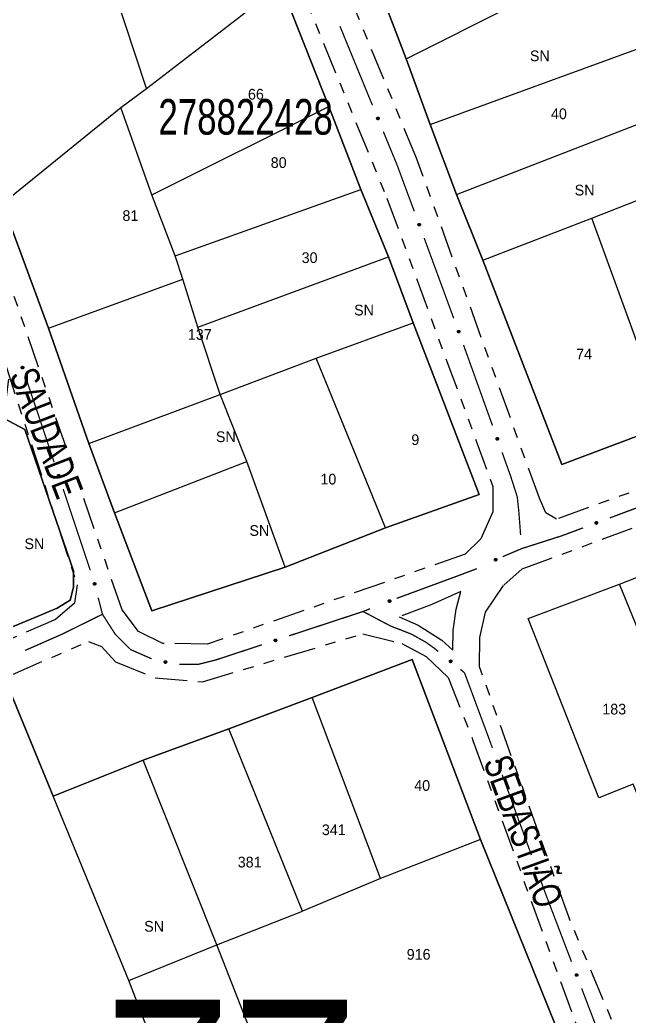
# Model space of a CAD drawing. Extents: x 204373 to 205952, y 4873300 to 4875179.
# Drawn here: x 205346 to 205431.5, y 4874793.6 to 4874933.5 of the extents above; entities that cross this region are included whole.
import ezdxf
from ezdxf.enums import TextEntityAlignment as Align

# ---------------------------------------------------------------- set-up
doc = ezdxf.new("R2010")
doc.units = 0
doc.header["$LTSCALE"] = 1.5
doc.header["$MEASUREMENT"] = 0
doc.linetypes.add('TRACO_25', pattern=[8, 3, -1, 1, -1, 1, -1])
for name, color, linetype in [('CD_MALHA_LOTES', 7, 'CONTINUOUS'), ('CD_TXT_QUADRA', 255, 'CONTINUOUS'), ('LM-TXT-LSB', 7, 'CONTINUOUS'), ('RU-QUADRA', 220, 'CONTINUOUS'), ('SV-EIXO-RUA-N-PAV', 6, 'CONTINUOUS'), ('SV-RUA-NAO-PAV', 7, 'CONTINUOUS'), ('SV-TXT-RUA-N-PAV', 7, 'CONTINUOUS'), ('SV-TXT-RUA-PAV', 7, 'CONTINUOUS'), ('Th_NmrPort', 1, 'CONTINUOUS')]:
    doc.layers.add(name, color=color, linetype=linetype)
doc.styles.add('ARIAL', font='ARIAL.SHX')
doc.styles.add('SWIS', font='swissko.ttf')

msp = doc.modelspace()

# ---------------------------------------------------------------- linework, layer by layer
at = {"layer": 'CD_MALHA_LOTES', "linetype": 'Continuous', "flags": 128}
for points in [[(205363.726635, 4874923.861658), (205354.595583, 4874951.554193)], [(205400.194413, 4874928.004472), (205392.987279, 4874946.8539)], [(205400.194413, 4874928.004472), (205430.316538, 4874943.157934)], [(205363.726635, 4874923.861658), (205382.587496, 4874938.381528)], [(205382.587496, 4874938.381528), (205389.323518, 4874921.316939)], [(205403.520783, 4874918.764557), (205433.458109, 4874929.667657)], [(205403.520783, 4874918.764557), (205400.194413, 4874928.004472)], [(205360.13409, 4874921.16725), (205363.726635, 4874923.861658)], [(205343.518569, 4874907.695206), (205360.13409, 4874921.16725)], [(205364.475082, 4874908.892721), (205360.13409, 4874921.16725)], [(205364.475082, 4874908.892721), (205389.323518, 4874921.316939)], [(205389.323518, 4874921.316939), (205393.814199, 4874909.641168)], [(205407.216749, 4874908.970246), (205436.784479, 4874920.427742)], [(205407.216749, 4874908.970246), (205403.520783, 4874918.764557)], [(205426.250975, 4874905.643877), (205439.92605, 4874911.003028)], [(205367.768248, 4874900.360426), (205393.814199, 4874909.641168)], [(205393.814199, 4874909.641168), (205397.706123, 4874900.210737)], [(205367.768248, 4874900.360426), (205364.475082, 4874908.892721)], [(205410.912715, 4874899.730331), (205407.216749, 4874908.970246)], [(205349.955212, 4874890.181549), (205343.518569, 4874907.695206)], [(205410.912715, 4874899.730331), (205426.250975, 4874905.643877)], [(205436.784479, 4874876.630542), (205426.250975, 4874905.643877)], [(205368.816074, 4874897.06726), (205367.768248, 4874900.360426)], [(205370.911725, 4874890.331238), (205397.706123, 4874900.210737)], [(205397.706123, 4874900.210737), (205401.148979, 4874890.929996)], [(205422.000614, 4874871.086593), (205410.912715, 4874899.730331)], [(205349.955212, 4874890.181549), (205368.816074, 4874897.06726)], [(205370.911725, 4874890.331238), (205368.816074, 4874897.06726)], [(205355.643409, 4874874.015096), (205349.955212, 4874890.181549)], [(205374.055202, 4874880.900808), (205370.911725, 4874890.331238)], [(205387.527245, 4874885.990246), (205401.148979, 4874890.929996)], [(205401.148979, 4874890.929996), (205410.42972, 4874866.830006)], [(205374.055202, 4874880.900808), (205387.527245, 4874885.990246)], [(205397.257055, 4874862.189636), (205387.527245, 4874885.990246)], [(205344.356511, 4874883.033403), (205343.672399, 4874877.560505), (205346.636885, 4874875.964243), (205353.478008, 4874856.124987), (205353.478008, 4874853.844612), (205353.021934, 4874852.020313), (205351.197634, 4874850.880126), (205335.235014, 4874844.26704)], [(205355.643409, 4874874.015096), (205374.055202, 4874880.900808)], [(205377.797436, 4874871.470377), (205374.055202, 4874880.900808)], [(205436.784479, 4874876.630542), (205422.000614, 4874871.086593)], [(205359.235954, 4874864.285287), (205355.643409, 4874874.015096)], [(205359.235954, 4874864.285287), (205377.797436, 4874871.470377)], [(205383.186254, 4874856.651129), (205377.797436, 4874871.470377)], [(205410.42972, 4874866.830006), (205397.257055, 4874862.189636)], [(205364.475082, 4874850.513864), (205359.235954, 4874864.285287)], [(205397.257055, 4874862.189636), (205383.186254, 4874856.651129)], [(205430.096265, 4874854.257579), (205443.963928, 4874859.69797)], [(205383.186254, 4874856.651129), (205364.475082, 4874850.513864)], [(205417.295345, 4874849.457234), (205430.096265, 4874854.257579)], [(205440.230326, 4874829.509135), (205430.096265, 4874854.257579)], [(205427.216058, 4874824.282092), (205417.295345, 4874849.457234)], [(205386.993882, 4874838.375735), (205401.0017, 4874843.704796)], [(205401.0017, 4874843.704796), (205410.594011, 4874818.42982)], [(205344.66591, 4874838.984771), (205350.604007, 4874824.520176)], [(205375.269947, 4874833.960227), (205386.993882, 4874838.375735)], [(205396.586192, 4874812.9485), (205386.993882, 4874838.375735)], [(205363.241495, 4874829.544719), (205375.269947, 4874833.960227)], [(205385.623552, 4874808.380733), (205375.269947, 4874833.960227)], [(205350.604007, 4874824.520176), (205363.241495, 4874829.544719)], [(205373.595099, 4874803.660707), (205363.241495, 4874829.544719)], [(205432.016403, 4874826.20223), (205427.216058, 4874824.282092)], [(205361.262129, 4874798.636164), (205350.604007, 4874824.520176)], [(205410.594011, 4874818.42982), (205396.586192, 4874812.9485)], [(205410.594011, 4874818.42982), (205424.336186, 4874784.480946)], [(205396.586192, 4874812.9485), (205385.623552, 4874808.380733)], [(205373.595099, 4874803.660707), (205385.623552, 4874808.380733)], [(205361.262129, 4874798.636164), (205373.595099, 4874803.660707)], [(205386.741197, 4874770.048747), (205373.595099, 4874803.660707)], [(205406.162305, 4874682.030148), (205361.262129, 4874798.636164)]]:
    msp.add_lwpolyline(points, dxfattribs=at)
at = {"layer": 'RU-QUADRA', "linetype": 'Continuous', "flags": 128}
for points in [[(205400.194413, 4874995.640654), (205376.909826, 4874987.32473), (205392.987279, 4874946.8539), (205400.194413, 4874928.004472), (205403.520783, 4874918.764557), (205407.216749, 4874908.970246), (205410.912715, 4874899.730331), (205422.000614, 4874871.086593), (205436.784479, 4874876.630542), (205450.459554, 4874881.804895), (205471.341763, 4874889.381626), (205463.94983, 4874907.861457), (205460.438662, 4874916.916574), (205456.927494, 4874926.710884), (205449.72036, 4874945.375513), (205445.839596, 4874954.615429), (205439.556453, 4874970.508084), (205426.250975, 4875005.065367)], [(205382.587496, 4874938.381528), (205373.456444, 4874961.73307), (205370.762035, 4874968.319403), (205362.978188, 4874987.629332), (205352.499932, 4874984.336166), (205331.543419, 4874977.899523), (205319.568269, 4874974.306978), (205329.597457, 4874946.764133), (205343.518569, 4874907.695206), (205349.955212, 4874890.181549), (205355.643409, 4874874.015096), (205359.235954, 4874864.285287), (205364.475082, 4874850.513864), (205383.186254, 4874856.651129), (205397.257055, 4874862.189636), (205410.42972, 4874866.830006), (205401.148979, 4874890.929996), (205397.706123, 4874900.210737), (205393.814199, 4874909.641168), (205389.323518, 4874921.316939)]]:
    msp.add_lwpolyline(points, close=True, dxfattribs=at)
for points in [[(205335.235014, 4874844.26704), (205351.197634, 4874850.880126), (205353.021934, 4874852.020313), (205353.478008, 4874853.844612), (205353.478008, 4874856.124987), (205346.636885, 4874875.964243), (205343.672399, 4874877.560505)], [(205448.44425, 4874784.705916), (205439.270257, 4874808.174269), (205435.64333, 4874817.454935), (205432.016403, 4874826.20223), (205427.216058, 4874824.282092), (205417.295345, 4874849.457234), (205430.096265, 4874854.257579), (205443.963928, 4874859.69797), (205457.671579, 4874864.925012), (205476.232913, 4874871.752169), (205479.753166, 4874862.578177), (205494.474223, 4874824.922138), (205499.381242, 4874812.761265), (205503.648216, 4874801.987157), (205517.515878, 4874764.971165)], [(205424.336186, 4874784.480946), (205410.594011, 4874818.42982), (205401.0017, 4874843.704796), (205386.993882, 4874838.375735), (205375.269947, 4874833.960227), (205363.241495, 4874829.544719), (205350.604007, 4874824.520176), (205344.66591, 4874838.984771), (205329.135502, 4874832.437638), (205312.615413, 4874825.433729), (205295.562416, 4874818.42982), (205261.913201, 4874804.117484), (205266.024191, 4874793.763879), (205273.941654, 4874775.492812)]]:
    msp.add_lwpolyline(points, dxfattribs=at)
at = {"layer": 'SV-EIXO-RUA-N-PAV', "const_width": 0.18}
for points in [[(205390.879461, 4874932.582489), (205394.296739, 4874924.256493)], [(205394.296739, 4874924.256493), (205394.666116, 4874923.356528)], [(205394.666116, 4874923.356528), (205395.43975, 4874921.482774)], [(205396.96627, 4874917.785513), (205398.874421, 4874913.163938)], [(205398.874421, 4874913.163938), (205398.885308, 4874913.137569)], [(205398.885308, 4874913.137569), (205401.308089, 4874906.600631)], [(205402.6982, 4874902.849953), (205402.988375, 4874902.06703)], [(205402.988375, 4874902.06703), (205406.845519, 4874891.589415)], [(205408.226251, 4874887.835278), (205412.281699, 4874876.541327)], [(205346.951574, 4874882.768875), (205350.763457, 4874871.390406)], [(205413.633515, 4874872.776676), (205414.647377, 4874869.953189)], [(205414.647377, 4874869.953189), (205414.833077, 4874869.436035)], [(205414.833077, 4874869.436035), (205415.579935, 4874867.102104)], [(205352.034084, 4874867.597583), (205353.304712, 4874863.80476)], [(205415.579935, 4874867.102104), (205415.762074, 4874866.532921)], [(205415.762074, 4874866.532921), (205415.911474, 4874865.138517)], [(205415.911474, 4874865.138517), (205415.994323, 4874864.365263)], [(205428.752071, 4874863.567541), (205432.500565, 4874864.963532)], [(205353.304712, 4874863.80476), (205353.596738, 4874862.933061)], [(205415.994323, 4874864.365263), (205416.23774, 4874861.15215)], [(205353.596738, 4874862.933061), (205355.826554, 4874856.212642)], [(205421.955382, 4874861.03636), (205425.003577, 4874862.17155)], [(205416.381405, 4874859.255784), (205421.243534, 4874860.808964)], [(205421.243534, 4874860.808964), (205421.955382, 4874861.03636)], [(205413.716804, 4874858.121911), (205415.557113, 4874858.905021)], [(205415.557113, 4874858.905021), (205416.381405, 4874859.255784)], [(205407.284983, 4874855.384966), (205409.151634, 4874856.088342)], [(205409.151634, 4874856.088342), (205409.955847, 4874856.391378)], [(205409.955847, 4874856.391378), (205410.082973, 4874856.45141)], [(205398.836174, 4874852.268602), (205407.28008, 4874855.383158)], [(205407.28008, 4874855.383158), (205407.284983, 4874855.384966)], [(205356.942262, 4874852.373719), (205357.443027, 4874850.437425)], [(205394.124202, 4874850.430319), (205395.108025, 4874850.819749)], [(205357.544972, 4874850.043237), (205352.164735, 4874847.38748)], [(205357.443027, 4874850.437425), (205357.544972, 4874850.043237)], [(205357.544972, 4874850.043237), (205358.940931, 4874847.858258)], [(205383.730279, 4874847.01101), (205393.229468, 4874850.135977)], [(205393.229468, 4874850.135977), (205394.124202, 4874850.430319)], [(205394.124202, 4874850.430319), (205397.661777, 4874848.563354)], [(205358.940931, 4874847.858258), (205359.325549, 4874847.256248)], [(205397.661777, 4874848.563354), (205397.985636, 4874848.392437)], [(205397.985636, 4874848.392437), (205400.440357, 4874847.437823)], [(205351.889343, 4874847.251543), (205346.677631, 4874844.960912)], [(205352.164735, 4874847.38748), (205351.889343, 4874847.251543)], [(205359.325549, 4874847.256248), (205360.941722, 4874845.640075)], [(205400.440357, 4874847.437823), (205400.905051, 4874847.257109)], [(205400.905051, 4874847.257109), (205402.215035, 4874846.523518)], [(205402.215035, 4874846.523518), (205402.932422, 4874846.121781)], [(205360.941722, 4874845.640075), (205361.493207, 4874845.08859)], [(205361.493207, 4874845.08859), (205364.441656, 4874843.794149)], [(205373.415326, 4874843.617679), (205379.930604, 4874845.761023)], [(205402.932422, 4874846.121781), (205403.890825, 4874845.437207)], [(205403.890825, 4874845.437207), (205404.067751, 4874845.310832)], [(205404.067751, 4874845.310832), (205404.680897, 4874844.824544)], [(205370.938002, 4874842.998348), (205373.278316, 4874843.583427)], [(205373.278316, 4874843.583427), (205373.415326, 4874843.617679)], [(205368.350343, 4874842.998422), (205370.350342, 4874842.99895)], [(205370.350342, 4874842.99895), (205370.938002, 4874842.998348)], [(205407.787681, 4874842.305501), (205408.365778, 4874841.823753)], [(205408.365778, 4874841.823753), (205411.587554, 4874833.155642)], [(205411.587554, 4874833.155642), (205411.771763, 4874832.660034)], [(205411.771763, 4874832.660034), (205412.275783, 4874831.277795)], [(205413.646089, 4874827.519835), (205417.757007, 4874816.245955)], [(205419.127312, 4874812.487995), (205419.469889, 4874811.548505)], [(205419.469889, 4874811.548505), (205419.800154, 4874810.642778)], [(205419.800154, 4874810.642778), (205423.377878, 4874801.266215)], [(205424.803843, 4874797.529021), (205429.081738, 4874786.317437)]]:
    msp.add_lwpolyline(points, dxfattribs=at)
at = {"layer": 'SV-EIXO-RUA-N-PAV'}
for points in [[(205396.249926, 4874919.80896), (205396.295352, 4874919.790833), (205396.330686, 4874919.765966), (205396.354187, 4874919.736743), (205396.368221, 4874919.705504), (205396.378978, 4874919.671929), (205396.382356, 4874919.635685), (205396.377194, 4874919.594627), (205396.359331, 4874919.548932), (205396.331478, 4874919.514409), (205396.30406, 4874919.489836), (205396.272329, 4874919.473327), (205396.239537, 4874919.463423), (205396.201773, 4874919.46116), (205396.160216, 4874919.466797), (205396.114702, 4874919.485871), (205396.080228, 4874919.510488), (205396.058239, 4874919.539351), (205396.041844, 4874919.571356), (205396.031272, 4874919.605766), (205396.028162, 4874919.641363), (205396.033913, 4874919.683194), (205396.053335, 4874919.727867), (205396.077494, 4874919.762531), (205396.106041, 4874919.784919), (205396.137914, 4874919.800351), (205396.171459, 4874919.81155), (205396.207751, 4874919.816462), (205396.249926, 4874919.80896)], [(205402.056431, 4874904.898273), (205402.101162, 4874904.878495), (205402.135562, 4874904.852351), (205402.157977, 4874904.822287), (205402.170858, 4874904.790555), (205402.180379, 4874904.756608), (205402.182427, 4874904.720265), (205402.175765, 4874904.679424), (205402.156241, 4874904.634413), (205402.127142, 4874904.600934), (205402.098843, 4874904.577381), (205402.066529, 4874904.562045), (205402.033396, 4874904.553348), (205401.995574, 4874904.552469), (205401.954252, 4874904.559625), (205401.909467, 4874904.580352), (205401.875917, 4874904.606215), (205401.855, 4874904.635864), (205401.839788, 4874904.668448), (205401.830483, 4874904.703222), (205401.828678, 4874904.738909), (205401.835957, 4874904.780501), (205401.857002, 4874904.824433), (205401.882415, 4874904.858189), (205401.911762, 4874904.879517), (205401.944178, 4874904.893771), (205401.978111, 4874904.903735), (205402.014559, 4874904.907315), (205402.056431, 4874904.898273)], [(205407.590118, 4874889.885416), (205407.634805, 4874889.86554), (205407.669148, 4874889.83932), (205407.691497, 4874889.809207), (205407.704308, 4874889.777447), (205407.713754, 4874889.743479), (205407.715722, 4874889.707131), (205407.708971, 4874889.666305), (205407.689347, 4874889.621338), (205407.660175, 4874889.587922), (205407.631825, 4874889.564432), (205407.599477, 4874889.549167), (205407.566325, 4874889.540543), (205407.528501, 4874889.539747), (205407.487194, 4874889.546993), (205407.442455, 4874889.56782), (205407.408963, 4874889.593756), (205407.38811, 4874889.62345), (205407.37297, 4874889.656068), (205407.363742, 4874889.690862), (205407.362015, 4874889.726553), (205407.369386, 4874889.768129), (205407.390527, 4874889.812015), (205407.416014, 4874889.845715), (205407.445407, 4874889.866978), (205407.477856, 4874889.881161), (205407.51181, 4874889.89105), (205407.548265, 4874889.89455), (205407.590118, 4874889.885416)], [(205346.374998, 4874884.836493), (205346.419081, 4874884.815309), (205346.452636, 4874884.788088), (205346.474088, 4874884.757329), (205346.485957, 4874884.725205), (205346.494398, 4874884.690974), (205346.495294, 4874884.654584), (205346.487342, 4874884.613974), (205346.466402, 4874884.569604), (205346.436257, 4874884.537063), (205346.407227, 4874884.514419), (205346.374443, 4874884.500114), (205346.341051, 4874884.492471), (205346.30322, 4874884.49279), (205346.262145, 4874884.501251), (205346.218039, 4874884.523387), (205346.185326, 4874884.550299), (205346.165358, 4874884.580595), (205346.151185, 4874884.613645), (205346.142987, 4874884.648696), (205346.142313, 4874884.684422), (205346.150906, 4874884.725763), (205346.173331, 4874884.769006), (205346.1998, 4874884.80194), (205346.229808, 4874884.822328), (205346.26266, 4874884.835549), (205346.296891, 4874884.844433), (205346.333434, 4874884.846856), (205346.374998, 4874884.836493)], [(205413.012653, 4874874.831431), (205413.057181, 4874874.811198), (205413.091313, 4874874.784705), (205413.11342, 4874874.754414), (205413.125977, 4874874.722553), (205413.135151, 4874874.68851), (205413.136829, 4874874.652148), (205413.129751, 4874874.611377), (205413.109769, 4874874.566567), (205413.080331, 4874874.533386), (205413.051793, 4874874.510123), (205413.019324, 4874874.495117), (205412.986104, 4874874.486759), (205412.948275, 4874874.486265), (205412.907028, 4874874.493841), (205412.862457, 4874874.515025), (205412.829173, 4874874.541228), (205412.808559, 4874874.571088), (205412.793679, 4874874.603826), (205412.784729, 4874874.638693), (205412.783288, 4874874.674396), (205412.790991, 4874874.715912), (205412.812482, 4874874.759627), (205412.838238, 4874874.793122), (205412.8678, 4874874.81415), (205412.900361, 4874874.828073), (205412.934393, 4874874.83769), (205412.970875, 4874874.840899), (205413.012653, 4874874.831431)], [(205351.457508, 4874869.665201), (205351.501591, 4874869.644017), (205351.535146, 4874869.616796), (205351.556597, 4874869.586037), (205351.568466, 4874869.553914), (205351.576908, 4874869.519682), (205351.577804, 4874869.483292), (205351.569852, 4874869.442683), (205351.548911, 4874869.398313), (205351.518767, 4874869.365772), (205351.489736, 4874869.343127), (205351.456953, 4874869.328822), (205351.423561, 4874869.321179), (205351.38573, 4874869.321498), (205351.344655, 4874869.329959), (205351.300549, 4874869.352095), (205351.267836, 4874869.379007), (205351.247868, 4874869.409303), (205351.233695, 4874869.442353), (205351.225496, 4874869.477404), (205351.224823, 4874869.513131), (205351.233416, 4874869.554471), (205351.255841, 4874869.597715), (205351.28231, 4874869.630649), (205351.312318, 4874869.651037), (205351.34517, 4874869.664257), (205351.379401, 4874869.673141), (205351.415943, 4874869.675565), (205351.457508, 4874869.665201)], [(205426.704759, 4874862.92256), (205426.724467, 4874862.967322), (205426.750557, 4874863.001763), (205426.780586, 4874863.024226), (205426.812297, 4874863.037156), (205426.84623, 4874863.04673), (205426.88257, 4874863.048835), (205426.923421, 4874863.042237), (205426.968462, 4874863.022783), (205427.001987, 4874862.993737), (205427.025584, 4874862.965475), (205427.040971, 4874862.933185), (205427.04972, 4874862.900066), (205427.050658, 4874862.862245), (205427.043567, 4874862.820912), (205427.02291, 4874862.776094), (205426.9971, 4874862.742505), (205426.967484, 4874862.721541), (205426.934923, 4874862.706278), (205426.900164, 4874862.696918), (205426.86448, 4874862.695058), (205426.822876, 4874862.702272), (205426.778912, 4874862.723247), (205426.745116, 4874862.748607), (205426.723742, 4874862.77792), (205426.709437, 4874862.810315), (205426.69942, 4874862.844232), (205426.695783, 4874862.880674), (205426.704759, 4874862.92256)], [(205412.567525, 4874857.752489), (205412.585161, 4874857.798107), (205412.609647, 4874857.833707), (205412.638615, 4874857.857521), (205412.669701, 4874857.87189), (205412.703159, 4874857.883008), (205412.739365, 4874857.886776), (205412.780475, 4874857.882056), (205412.82636, 4874857.864686), (205412.861181, 4874857.837205), (205412.886047, 4874857.810054), (205412.902897, 4874857.778502), (205412.913153, 4874857.745819), (205412.915823, 4874857.708081), (205412.910633, 4874857.666466), (205412.89205, 4874857.620749), (205412.867805, 4874857.586013), (205412.839181, 4874857.563714), (205412.807354, 4874857.546976), (205412.77306, 4874857.536034), (205412.737498, 4874857.532541), (205412.695608, 4874857.537842), (205412.650729, 4874857.556781), (205412.615807, 4874857.580567), (205412.593112, 4874857.60887), (205412.577339, 4874857.640576), (205412.565779, 4874857.673998), (205412.560477, 4874857.710235), (205412.567525, 4874857.752489)], [(205356.512095, 4874854.476679), (205356.554583, 4874854.452456), (205356.586147, 4874854.422949), (205356.605389, 4874854.390761), (205356.614976, 4874854.357885), (205356.620996, 4874854.323145), (205356.619338, 4874854.286782), (205356.608558, 4874854.24683), (205356.584558, 4874854.204038), (205356.552206, 4874854.173691), (205356.521659, 4874854.153138), (205356.487952, 4874854.141167), (205356.454107, 4874854.135884), (205356.416392, 4874854.138856), (205356.376011, 4874854.150176), (205356.333566, 4874854.17535), (205356.30282, 4874854.20449), (205356.285026, 4874854.236112), (205356.273206, 4874854.270074), (205356.267485, 4874854.305614), (205356.269318, 4874854.3413), (205356.280789, 4874854.381936), (205356.306191, 4874854.4235), (205356.334905, 4874854.454497), (205356.366268, 4874854.472731), (205356.399967, 4874854.483615), (205356.434736, 4874854.490076), (205356.471359, 4874854.489931), (205356.512095, 4874854.476679)], [(205397.667289, 4874851.954786), (205397.687137, 4874851.999486), (205397.713335, 4874852.033846), (205397.743434, 4874852.056214), (205397.775186, 4874852.069045), (205397.809148, 4874852.078513), (205397.845494, 4874852.080504), (205397.886325, 4874852.073778), (205397.931305, 4874852.054183), (205397.964739, 4874852.025032), (205397.988247, 4874851.996697), (205398.003533, 4874851.964359), (205398.012178, 4874851.931212), (205398.012997, 4874851.893389), (205398.005777, 4874851.852078), (205397.98498, 4874851.807325), (205397.959064, 4874851.773816), (205397.929383, 4874851.752945), (205397.896775, 4874851.737784), (205397.861987, 4874851.728534), (205397.826297, 4874851.726785), (205397.784716, 4874851.734129), (205397.740817, 4874851.755242), (205397.707101, 4874851.780707), (205397.685819, 4874851.810088), (205397.671615, 4874851.842527), (205397.661705, 4874851.876475), (205397.658182, 4874851.912928), (205397.667289, 4874851.954786)], [(205381.659557, 4874846.445684), (205381.68098, 4874846.489651), (205381.708383, 4874846.523057), (205381.739258, 4874846.544342), (205381.771446, 4874846.556036), (205381.805723, 4874846.564291), (205381.842117, 4874846.564989), (205381.882683, 4874846.556816), (205381.926938, 4874846.535635), (205381.959315, 4874846.505314), (205381.981801, 4874846.476161), (205381.995928, 4874846.4433), (205382.003389, 4874846.409867), (205382.002864, 4874846.372039), (205381.994181, 4874846.33101), (205381.971805, 4874846.287025), (205381.944715, 4874846.254459), (205381.914311, 4874846.234656), (205381.881185, 4874846.220663), (205381.84609, 4874846.212655), (205381.81036, 4874846.212176), (205381.769067, 4874846.220993), (205381.725946, 4874846.243653), (205381.693156, 4874846.270301), (205381.672932, 4874846.300419), (205381.65989, 4874846.333342), (205381.651193, 4874846.367621), (205381.648968, 4874846.404177), (205381.659557, 4874846.445684)], [(205406.379595, 4874843.622199), (205406.428235, 4874843.627316), (205406.471085, 4874843.621768), (205406.505492, 4874843.606855), (205406.532461, 4874843.585748), (205406.557619, 4874843.561047), (205406.577489, 4874843.530547), (205406.592044, 4874843.491811), (205406.59752, 4874843.443055), (205406.588952, 4874843.399532), (205406.576135, 4874843.365017), (205406.555746, 4874843.335629), (205406.53134, 4874843.311591), (205406.498977, 4874843.291999), (205406.459577, 4874843.277632), (205406.410417, 4874843.273312), (205406.368446, 4874843.279039), (205406.335544, 4874843.294338), (205406.306129, 4874843.315024), (205406.280747, 4874843.340549), (205406.261414, 4874843.370601), (205406.24702, 4874843.410296), (205406.2434, 4874843.458873), (205406.248634, 4874843.5008), (205406.263467, 4874843.533908), (205406.284484, 4874843.562409), (205406.308952, 4874843.587944), (205406.338779, 4874843.609194), (205406.379595, 4874843.622199)], [(205366.266593, 4874843.480323), (205366.307019, 4874843.50785), (205366.347392, 4874843.523241), (205366.384761, 4874843.526386), (205366.418507, 4874843.520556), (205366.452359, 4874843.510702), (205366.484297, 4874843.493237), (205366.515451, 4874843.466002), (205366.543349, 4874843.425642), (205366.556398, 4874843.383247), (205366.561442, 4874843.346777), (205366.557388, 4874843.311238), (205366.547264, 4874843.278513), (205366.528026, 4874843.245938), (205366.500117, 4874843.214636), (205366.458855, 4874843.187565), (205366.419171, 4874843.172747), (205366.382946, 4874843.170654), (205366.347244, 4874843.174956), (205366.312805, 4874843.18543), (205366.281552, 4874843.202754), (205366.250087, 4874843.230911), (205366.223908, 4874843.27199), (205366.208677, 4874843.311402), (205366.206075, 4874843.347587), (205366.211102, 4874843.382641), (205366.220572, 4874843.416715), (205366.236791, 4874843.44955), (205366.266593, 4874843.480323)], [(205413.015134, 4874829.571512), (205413.059761, 4874829.551499), (205413.094022, 4874829.525173), (205413.116279, 4874829.494991), (205413.128992, 4874829.463192), (205413.138333, 4874829.429196), (205413.14019, 4874829.392842), (205413.133312, 4874829.352037), (205413.113551, 4874829.307129), (205413.084276, 4874829.273804), (205413.055853, 4874829.250401), (205413.023458, 4874829.235236), (205412.99028, 4874829.226714), (205412.952454, 4874829.226034), (205412.91117, 4874829.233408), (205412.866495, 4874829.254372), (205412.833083, 4874829.280411), (205412.812322, 4874829.310169), (205412.797282, 4874829.342834), (205412.788161, 4874829.377656), (205412.786544, 4874829.413352), (205412.794043, 4874829.454905), (205412.815318, 4874829.498725), (205412.840909, 4874829.532347), (205412.870368, 4874829.55352), (205412.90286, 4874829.567603), (205412.936844, 4874829.577387), (205412.97331, 4874829.580775), (205413.015134, 4874829.571512)], [(205418.496357, 4874814.539673), (205418.540984, 4874814.51966), (205418.575246, 4874814.493334), (205418.597502, 4874814.463152), (205418.610215, 4874814.431353), (205418.619557, 4874814.397356), (205418.621413, 4874814.361002), (205418.614536, 4874814.320197), (205418.594774, 4874814.27529), (205418.565499, 4874814.241965), (205418.537076, 4874814.218562), (205418.504682, 4874814.203396), (205418.471503, 4874814.194875), (205418.433677, 4874814.194195), (205418.392393, 4874814.201568), (205418.347718, 4874814.222532), (205418.314306, 4874814.248572), (205418.293545, 4874814.27833), (205418.278505, 4874814.310994), (205418.269384, 4874814.345817), (205418.267767, 4874814.381513), (205418.275266, 4874814.423066), (205418.296542, 4874814.466886), (205418.322132, 4874814.500507), (205418.351591, 4874814.521681), (205418.384083, 4874814.535764), (205418.418067, 4874814.545548), (205418.454534, 4874814.548935), (205418.496357, 4874814.539673)], [(205424.142488, 4874799.571101), (205424.187406, 4874799.551753), (205424.222055, 4874799.525939), (205424.244757, 4874799.496091), (205424.257941, 4874799.464485), (205424.267787, 4874799.43063), (205424.270183, 4874799.394308), (205424.263912, 4874799.353405), (205424.24482, 4874799.30821), (205424.216043, 4874799.274453), (205424.187971, 4874799.25063), (205424.155805, 4874799.234986), (205424.122757, 4874799.225972), (205424.084945, 4874799.224731), (205424.043556, 4874799.23149), (205423.998575, 4874799.251788), (205423.964779, 4874799.277329), (205423.943579, 4874799.306776), (205423.928055, 4874799.339213), (205423.918418, 4874799.373896), (205423.916272, 4874799.409564), (205423.923152, 4874799.451224), (205423.943775, 4874799.495355), (205423.968863, 4874799.529353), (205423.998005, 4874799.550961), (205424.030284, 4874799.565525), (205424.064119, 4874799.575813), (205424.100531, 4874799.579742), (205424.142488, 4874799.571101)]]:
    msp.add_lwpolyline(points, close=True, dxfattribs=at)
for points in [[(205396.028162, 4874919.641363), (205396.114702, 4874919.485871)], [(205396.031272, 4874919.605766), (205396.080228, 4874919.510488)], [(205396.031961, 4874919.619796), (205396.094564, 4874919.503923)], [(205396.033913, 4874919.683194), (205396.160216, 4874919.466797)], [(205396.035338, 4874919.658097), (205396.134069, 4874919.483328)], [(205396.046503, 4874919.702565), (205396.179359, 4874919.466597)], [(205396.053335, 4874919.727867), (205396.201773, 4874919.46116)], [(205396.065317, 4874919.74281), (205396.21788, 4874919.466263)], [(205396.077494, 4874919.762531), (205396.239537, 4874919.463423)], [(205396.092381, 4874919.770223), (205396.254318, 4874919.470973)], [(205396.106041, 4874919.784919), (205396.272329, 4874919.473327)], [(205396.12257, 4874919.790069), (205396.285108, 4874919.48221)], [(205396.137914, 4874919.800351), (205396.30406, 4874919.489836)], [(205396.157144, 4874919.802868), (205396.317519, 4874919.507401)], [(205396.171459, 4874919.81155), (205396.331478, 4874919.514409)], [(205396.191279, 4874919.80958), (205396.344062, 4874919.536075)], [(205396.207751, 4874919.816462), (205396.359331, 4874919.548932)], [(205396.227497, 4874919.811247), (205396.365179, 4874919.574319)], [(205396.249926, 4874919.80896), (205396.377194, 4874919.594627)], [(205396.274268, 4874919.798081), (205396.376563, 4874919.621831)], [(205396.295352, 4874919.790833), (205396.382356, 4874919.635685)], [(205396.315555, 4874919.776745), (205396.376377, 4874919.661613)], [(205396.330686, 4874919.765966), (205396.378978, 4874919.671929)], [(205401.828678, 4874904.738909), (205401.909467, 4874904.580352)], [(205401.830483, 4874904.703222), (205401.875917, 4874904.606215)], [(205401.831685, 4874904.717217), (205401.890004, 4874904.59913)], [(205401.835957, 4874904.780501), (205401.954252, 4874904.559625)], [(205401.836463, 4874904.755369), (205401.928728, 4874904.577101)], [(205401.849248, 4874904.799398), (205401.973375, 4874904.558724)], [(205401.857002, 4874904.824433), (205401.995574, 4874904.552469)], [(205401.869523, 4874904.838928), (205402.011858, 4874904.556979)], [(205401.882415, 4874904.858189), (205402.033396, 4874904.553348)], [(205401.897573, 4874904.865331), (205402.048443, 4874904.560352)], [(205401.911762, 4874904.879517), (205402.066529, 4874904.562045)], [(205401.928468, 4874904.884058), (205402.079625, 4874904.570454)], [(205401.944178, 4874904.893771), (205402.098843, 4874904.577381)], [(205401.963488, 4874904.895582), (205402.112936, 4874904.594441)], [(205401.978111, 4874904.903735), (205402.127142, 4874904.600934)], [(205401.997846, 4874904.90104), (205402.140511, 4874904.622125)], [(205402.014559, 4874904.907315), (205402.156241, 4874904.634413)], [(205402.034101, 4874904.90138), (205402.163014, 4874904.659569)], [(205402.056431, 4874904.898273), (205402.175765, 4874904.679424)], [(205402.080358, 4874904.88651), (205402.176131, 4874904.706632)], [(205402.101162, 4874904.878495), (205402.182427, 4874904.720265)], [(205402.120836, 4874904.863676), (205402.177401, 4874904.746394)], [(205402.135562, 4874904.852351), (205402.180379, 4874904.756608)], [(205407.369386, 4874889.768129), (205407.487194, 4874889.546993)], [(205407.369836, 4874889.742996), (205407.461709, 4874889.564526)], [(205407.382718, 4874889.786997), (205407.506316, 4874889.54605)], [(205407.390527, 4874889.812015), (205407.528501, 4874889.539747)], [(205407.40308, 4874889.826482), (205407.544794, 4874889.544221)], [(205407.416014, 4874889.845715), (205407.566325, 4874889.540543)], [(205407.431188, 4874889.852824), (205407.581387, 4874889.547514)], [(205407.445407, 4874889.866978), (205407.599477, 4874889.549167)], [(205407.462124, 4874889.871483), (205407.612591, 4874889.557547)], [(205407.477856, 4874889.881161), (205407.631825, 4874889.564432)], [(205407.497169, 4874889.88293), (205407.645955, 4874889.581461)], [(205407.51181, 4874889.89105), (205407.660175, 4874889.587922)], [(205407.531539, 4874889.888312), (205407.673591, 4874889.609084)], [(205407.548265, 4874889.89455), (205407.689347, 4874889.621338)], [(205407.567794, 4874889.888573), (205407.696176, 4874889.646479)], [(205407.590118, 4874889.885416), (205407.708971, 4874889.666305)], [(205407.614019, 4874889.873601), (205407.709396, 4874889.693513)], [(205407.634805, 4874889.86554), (205407.715722, 4874889.707131)], [(205407.654447, 4874889.850678), (205407.710754, 4874889.733272)], [(205407.669148, 4874889.83932), (205407.713754, 4874889.743479)], [(205407.362015, 4874889.726553), (205407.442455, 4874889.56782)], [(205407.363742, 4874889.690862), (205407.408963, 4874889.593756)], [(205407.364974, 4874889.704855), (205407.423033, 4874889.58664)], [(205346.142313, 4874884.684422), (205346.218039, 4874884.523387)], [(205346.142987, 4874884.648696), (205346.185326, 4874884.550299)], [(205346.144631, 4874884.662646), (205346.199181, 4874884.542771)], [(205346.150615, 4874884.700627), (205346.237188, 4874884.519527)], [(205346.150906, 4874884.725763), (205346.262145, 4874884.501251)], [(205346.164789, 4874884.74423), (205346.281231, 4874884.499745)], [(205346.173331, 4874884.769006), (205346.30322, 4874884.49279)], [(205346.186305, 4874884.783097), (205346.319639, 4874884.496782)], [(205346.1998, 4874884.80194), (205346.341051, 4874884.492471)], [(205346.215177, 4874884.808599), (205346.356313, 4874884.498995)], [(205346.229808, 4874884.822328), (205346.374443, 4874884.500114)], [(205346.24665, 4874884.826338), (205346.387799, 4874884.508104)], [(205346.26266, 4874884.835549), (205346.407227, 4874884.514419)], [(205346.282017, 4874884.836748), (205346.421853, 4874884.531024)], [(205346.296891, 4874884.844433), (205346.436257, 4874884.537063)], [(205346.316531, 4874884.841115), (205346.450291, 4874884.55782)], [(205346.333434, 4874884.846856), (205346.466402, 4874884.569604)], [(205346.352778, 4874884.840306), (205346.473968, 4874884.594534)], [(205346.374998, 4874884.836493), (205346.487342, 4874884.613974)], [(205346.398542, 4874884.823978), (205346.488569, 4874884.641158)], [(205346.419081, 4874884.815309), (205346.495294, 4874884.654584)], [(205346.438276, 4874884.799874), (205346.491098, 4874884.680859)], [(205346.452636, 4874884.788088), (205346.494398, 4874884.690974)], [(205412.783288, 4874874.674396), (205412.862457, 4874874.515025)], [(205412.784729, 4874874.638693), (205412.829173, 4874874.541228)], [(205412.786074, 4874874.652675), (205412.843186, 4874874.533999)], [(205412.790991, 4874874.715912), (205412.907028, 4874874.493841)], [(205412.79124, 4874874.690775), (205412.881684, 4874874.511577)], [(205412.804474, 4874874.734673), (205412.926141, 4874874.492745)], [(205412.812482, 4874874.759627), (205412.948275, 4874874.486265)], [(205412.825151, 4874874.773993), (205412.964604, 4874874.490609)], [(205412.838238, 4874874.793122), (205412.986104, 4874874.486759)], [(205412.853468, 4874874.80011), (205413.001222, 4874874.493609)], [(205412.8678, 4874874.81415), (205413.019324, 4874874.495117)], [(205412.884553, 4874874.818521), (205413.032505, 4874874.503392)], [(205412.900361, 4874874.828073), (205413.051793, 4874874.510123)], [(205412.919688, 4874874.829688), (205413.066059, 4874874.527039)], [(205412.934393, 4874874.83769), (205413.080331, 4874874.533386)], [(205412.9541, 4874874.834795), (205413.093915, 4874874.55444)], [(205412.970875, 4874874.840899), (205413.109769, 4874874.566567)], [(205412.990356, 4874874.834766), (205413.116798, 4874874.591653)], [(205413.012653, 4874874.831431), (205413.129751, 4874874.611377)], [(205413.03646, 4874874.819424), (205413.130394, 4874874.63858)], [(205413.057181, 4874874.811198), (205413.136829, 4874874.652148)], [(205413.076703, 4874874.796179), (205413.13207, 4874874.678327)], [(205413.091313, 4874874.784705), (205413.135151, 4874874.68851)], [(205351.224823, 4874869.513131), (205351.300549, 4874869.352095)], [(205351.225496, 4874869.477404), (205351.267836, 4874869.379007)], [(205351.227141, 4874869.491354), (205351.28169, 4874869.371479)], [(205351.233125, 4874869.529335), (205351.319697, 4874869.348235)], [(205351.233416, 4874869.554471), (205351.344655, 4874869.329959)], [(205351.247298, 4874869.572938), (205351.36374, 4874869.328453)], [(205351.255841, 4874869.597715), (205351.38573, 4874869.321498)], [(205351.268815, 4874869.611805), (205351.402148, 4874869.32549)], [(205351.28231, 4874869.630649), (205351.423561, 4874869.321179)], [(205351.297687, 4874869.637308), (205351.438823, 4874869.327703)], [(205351.312318, 4874869.651037), (205351.456953, 4874869.328822)], [(205351.32916, 4874869.655046), (205351.470308, 4874869.336812)], [(205351.34517, 4874869.664257), (205351.489736, 4874869.343127)], [(205351.364527, 4874869.665456), (205351.504362, 4874869.359733)], [(205351.379401, 4874869.673141), (205351.518767, 4874869.365772)], [(205351.39904, 4874869.669823), (205351.532801, 4874869.386529)], [(205351.415943, 4874869.675565), (205351.548911, 4874869.398313)], [(205351.435288, 4874869.669014), (205351.556478, 4874869.423242)], [(205351.457508, 4874869.665201), (205351.569852, 4874869.442683)], [(205351.481051, 4874869.652686), (205351.571079, 4874869.469866)], [(205351.501591, 4874869.644017), (205351.577804, 4874869.483292)], [(205351.520786, 4874869.628582), (205351.573608, 4874869.509568)], [(205351.535146, 4874869.616796), (205351.576908, 4874869.519682)], [(205426.695783, 4874862.880674), (205426.968462, 4874863.022783)], [(205426.69942, 4874862.844232), (205427.001987, 4874862.993737)], [(205426.701687, 4874862.900225), (205426.943296, 4874863.029517)], [(205426.702084, 4874862.863971), (205426.980775, 4874863.007074)], [(205426.704759, 4874862.92256), (205426.923421, 4874863.042237)], [(205426.707596, 4874862.829622), (205427.008502, 4874862.979541)], [(205426.709437, 4874862.810315), (205427.025584, 4874862.965475)], [(205426.716485, 4874862.946506), (205426.896212, 4874863.04256)], [(205426.719175, 4874862.79462), (205427.032542, 4874862.946268)], [(205426.723742, 4874862.77792), (205427.040971, 4874862.933185)], [(205426.724467, 4874862.967322), (205426.88257, 4874863.048835)], [(205426.73795, 4874862.763754), (205427.042692, 4874862.915102)], [(205426.739255, 4874862.98702), (205426.856448, 4874863.043769)], [(205426.745116, 4874862.748607), (205427.04972, 4874862.900066)], [(205426.750557, 4874863.001763), (205426.84623, 4874863.04673)], [(205426.764397, 4874862.735746), (205427.046123, 4874862.878522)], [(205426.778912, 4874862.723247), (205427.050658, 4874862.862245)], [(205426.803959, 4874862.715533), (205427.044438, 4874862.840037)], [(205426.822876, 4874862.702272), (205427.043567, 4874862.820912)], [(205426.848008, 4874862.702816), (205427.026131, 4874862.795361)], [(205426.86448, 4874862.695058), (205427.02291, 4874862.776094)], [(205426.886167, 4874862.698098), (205427.004163, 4874862.756602)], [(205426.900164, 4874862.696918), (205426.9971, 4874862.742505)], [(205412.560477, 4874857.710235), (205412.82636, 4874857.864686)], [(205412.565479, 4874857.730036), (205412.800912, 4874857.87026)], [(205412.565779, 4874857.673998), (205412.861181, 4874857.837205)], [(205412.567525, 4874857.752489), (205412.780475, 4874857.882056)], [(205412.567536, 4874857.693839), (205412.83938, 4874857.849556)], [(205412.574615, 4874857.659778), (205412.868338, 4874857.823323)], [(205412.577339, 4874857.640576), (205412.886047, 4874857.810054)], [(205412.578141, 4874857.776947), (205412.75328, 4874857.881132)], [(205412.585161, 4874857.798107), (205412.739365, 4874857.886776)], [(205412.587785, 4874857.625343), (205412.893877, 4874857.791185)], [(205412.593112, 4874857.60887), (205412.902897, 4874857.778502)], [(205412.599032, 4874857.818461), (205412.713502, 4874857.880518)], [(205412.607954, 4874857.59537), (205412.905445, 4874857.760517)], [(205412.609647, 4874857.833707), (205412.703159, 4874857.883008)], [(205412.615807, 4874857.580567), (205412.913153, 4874857.745819)], [(205412.635657, 4874857.568602), (205412.910547, 4874857.724133)], [(205412.650729, 4874857.556781), (205412.915823, 4874857.708081)], [(205412.676102, 4874857.550223), (205412.910627, 4874857.685611)], [(205412.695608, 4874857.537842), (205412.910633, 4874857.666466)], [(205412.720689, 4874857.539537), (205412.894385, 4874857.640143)], [(205412.737498, 4874857.532541), (205412.89205, 4874857.620749)], [(205412.759024, 4874857.536572), (205412.874216, 4874857.600419)], [(205412.77306, 4874857.536034), (205412.867805, 4874857.586013)], [(205356.267485, 4874854.305614), (205356.30282, 4874854.20449)], [(205356.269318, 4874854.3413), (205356.333566, 4874854.17535)], [(205356.270104, 4874854.319414), (205356.316113, 4874854.196009)], [(205356.278736, 4874854.356882), (205356.352397, 4874854.170157)], [(205356.280789, 4874854.381936), (205356.376011, 4874854.150176)], [(205356.295933, 4874854.399384), (205356.394944, 4874854.147335)], [(205356.306191, 4874854.4235), (205356.416392, 4874854.138856)], [(205356.320122, 4874854.436647), (205356.433049, 4874854.141686)], [(205356.334905, 4874854.454497), (205356.454107, 4874854.135884)], [(205356.350711, 4874854.460061), (205356.469788, 4874854.141322)], [(205356.366268, 4874854.472731), (205356.487952, 4874854.141167)], [(205356.38335, 4874854.47555), (205356.501836, 4874854.1482)], [(205356.399967, 4874854.483615), (205356.521659, 4874854.153138)], [(205356.419361, 4874854.483453), (205356.537413, 4874854.168677)], [(205356.434736, 4874854.490076), (205356.552206, 4874854.173691)], [(205356.454095, 4874854.485389), (205356.567661, 4874854.193413)], [(205356.471359, 4874854.489931), (205356.584558, 4874854.204038)], [(205356.490197, 4874854.482041), (205356.593854, 4874854.228375)], [(205356.512095, 4874854.476679), (205356.608558, 4874854.24683)], [(205356.534703, 4874854.462544), (205356.611688, 4874854.27386)], [(205356.554583, 4874854.452456), (205356.619338, 4874854.286782)], [(205356.572649, 4874854.435713), (205356.616995, 4874854.313287)], [(205356.586147, 4874854.422949), (205356.620996, 4874854.323145)], [(205397.658182, 4874851.912928), (205397.931305, 4874852.054183)], [(205397.661705, 4874851.876475), (205397.964739, 4874852.025032)], [(205397.664147, 4874851.932461), (205397.906159, 4874852.060996)], [(205397.66443, 4874851.896206), (205397.943569, 4874852.038435)], [(205397.667289, 4874851.954786), (205397.886325, 4874852.073778)], [(205397.669834, 4874851.861839), (205397.971209, 4874852.010816)], [(205397.671615, 4874851.842527), (205397.988247, 4874851.996697)], [(205397.67909, 4874851.978695), (205397.859117, 4874852.074187)], [(205397.687137, 4874851.999486), (205397.845494, 4874852.080504)], [(205397.701987, 4874852.019137), (205397.819357, 4874852.075519)], [(205397.713335, 4874852.033846), (205397.809148, 4874852.078513)], [(205397.681304, 4874851.826802), (205397.995144, 4874851.977468)], [(205397.685819, 4874851.810088), (205398.003533, 4874851.964359)], [(205397.699982, 4874851.795877), (205398.005197, 4874851.94627)], [(205397.707101, 4874851.780707), (205398.012178, 4874851.931212)], [(205397.726342, 4874851.767786), (205398.008513, 4874851.909679)], [(205397.740817, 4874851.755242), (205398.012997, 4874851.893389)], [(205397.76584, 4874851.747449), (205398.006708, 4874851.8712)], [(205397.784716, 4874851.734129), (205398.005777, 4874851.852078)], [(205397.80985, 4874851.734595), (205397.988261, 4874851.826581)], [(205397.826297, 4874851.726785), (205397.98498, 4874851.807325)], [(205397.847994, 4874851.729757), (205397.966172, 4874851.787892)], [(205397.861987, 4874851.728534), (205397.959064, 4874851.773816)], [(205381.648968, 4874846.404177), (205381.926938, 4874846.535635)], [(205381.651193, 4874846.367621), (205381.959315, 4874846.505314)], [(205381.654617, 4874846.387243), (205381.938635, 4874846.519461)], [(205381.655623, 4874846.423485), (205381.902051, 4874846.543337)], [(205381.658797, 4874846.352706), (205381.965276, 4874846.490877)], [(205381.659557, 4874846.445684), (205381.882683, 4874846.556816)], [(205381.65989, 4874846.333342), (205381.981801, 4874846.476161)], [(205381.669014, 4874846.317283), (205381.988011, 4874846.456699)], [(205381.6722, 4874846.469159), (205381.855507, 4874846.558191)], [(205381.672932, 4874846.300419), (205381.995928, 4874846.4433)], [(205381.68098, 4874846.489651), (205381.842117, 4874846.564989)], [(205381.686581, 4874846.285714), (205381.996949, 4874846.425164)], [(205381.693156, 4874846.270301), (205382.003389, 4874846.409867)], [(205381.696519, 4874846.508762), (205381.815819, 4874846.560936)], [(205381.708383, 4874846.523057), (205381.805723, 4874846.564291)], [(205381.711926, 4874846.256703), (205381.998962, 4874846.388478)], [(205381.725946, 4874846.243653), (205382.002864, 4874846.372039)], [(205381.750676, 4874846.234976), (205381.99579, 4874846.350087)], [(205381.769067, 4874846.220993), (205381.994181, 4874846.33101)], [(205381.794201, 4874846.220565), (205381.975769, 4874846.306152)], [(205381.81036, 4874846.212176), (205381.971805, 4874846.287025)], [(205381.832149, 4874846.214375), (205381.952319, 4874846.268272)], [(205381.84609, 4874846.212655), (205381.944715, 4874846.254459)], [(205406.327409, 4874843.595432), (205406.589997, 4874843.424566)], [(205406.338779, 4874843.609194), (205406.59752, 4874843.443055)], [(205406.358682, 4874843.613777), (205406.59087, 4874843.468244)], [(205406.379595, 4874843.622199), (205406.592044, 4874843.491811)], [(205406.406203, 4874843.62391), (205406.578815, 4874843.51559)], [(205406.428235, 4874843.627316), (205406.577489, 4874843.530547)], [(205406.452675, 4874843.624259), (205406.560122, 4874843.550706)], [(205406.471085, 4874843.621768), (205406.557619, 4874843.561047)], [(205366.206075, 4874843.347587), (205366.557388, 4874843.311238)], [(205366.208677, 4874843.311402), (205366.547264, 4874843.278513)], [(205366.210622, 4874843.328046), (205366.549269, 4874843.294989)], [(205366.211047, 4874843.364171), (205366.557168, 4874843.3268)], [(205366.211102, 4874843.382641), (205366.561442, 4874843.346777)], [(205366.218218, 4874843.29028), (205366.532801, 4874843.262145)], [(205366.219767, 4874843.399992), (205366.554403, 4874843.367756)], [(205366.220572, 4874843.416715), (205366.556398, 4874843.383247)], [(205366.223908, 4874843.27199), (205366.528026, 4874843.245938)], [(205366.233288, 4874843.432046), (205366.545471, 4874843.405795)], [(205366.236791, 4874843.44955), (205366.543349, 4874843.425642)], [(205366.241066, 4874843.25218), (205366.510986, 4874843.230395)], [(205366.250087, 4874843.230911), (205366.500117, 4874843.214636)], [(205366.252155, 4874843.463006), (205366.52557, 4874843.444685)], [(205366.266593, 4874843.480323), (205366.515451, 4874843.466002)], [(205366.271691, 4874843.21806), (205366.471793, 4874843.2022)], [(205366.281552, 4874843.202754), (205366.458855, 4874843.187565)], [(205366.289222, 4874843.494422), (205366.492544, 4874843.480689)], [(205366.301558, 4874843.193845), (205366.432629, 4874843.180963)], [(205366.307019, 4874843.50785), (205366.484297, 4874843.493237)], [(205366.312805, 4874843.18543), (205366.419171, 4874843.172747)], [(205366.329996, 4874843.516723), (205366.459457, 4874843.502777)], [(205366.347392, 4874843.523241), (205366.452359, 4874843.510702)], [(205406.2434, 4874843.458873), (205406.498977, 4874843.291999)], [(205406.24702, 4874843.410296), (205406.459577, 4874843.277632)], [(205406.247043, 4874843.477678), (205406.510854, 4874843.304017)], [(205406.248634, 4874843.5008), (205406.53134, 4874843.311591)], [(205406.249139, 4874843.433302), (205406.476611, 4874843.286371)], [(205406.258224, 4874843.514542), (205406.540904, 4874843.325157)], [(205406.259971, 4874843.388751), (205406.42874, 4874843.280082)], [(205406.261414, 4874843.370601), (205406.410417, 4874843.273312)], [(205406.263467, 4874843.533908), (205406.555746, 4874843.335629)], [(205406.274821, 4874843.353285), (205406.384189, 4874843.279907)], [(205406.275695, 4874843.546164), (205406.562917, 4874843.349441)], [(205406.280747, 4874843.340549), (205406.368446, 4874843.279039)], [(205406.284484, 4874843.562409), (205406.576135, 4874843.365017)], [(205406.300329, 4874843.573593), (205406.579864, 4874843.386829)], [(205406.308952, 4874843.587944), (205406.588952, 4874843.399532)], [(205412.786544, 4874829.413352), (205412.866495, 4874829.254372)], [(205412.788161, 4874829.377656), (205412.833083, 4874829.280411)], [(205412.789436, 4874829.391644), (205412.847131, 4874829.273251)], [(205412.794043, 4874829.454905), (205412.91117, 4874829.233408)], [(205412.794415, 4874829.42977), (205412.885739, 4874829.251019)], [(205412.807433, 4874829.473732), (205412.930288, 4874829.232406)], [(205412.815318, 4874829.498725), (205412.952454, 4874829.226034)], [(205412.827916, 4874829.513154), (205412.968761, 4874829.230458)], [(205412.840909, 4874829.532347), (205412.99028, 4874829.226714)], [(205412.856105, 4874829.539409), (205413.005364, 4874829.233638)], [(205412.870368, 4874829.55352), (205413.023458, 4874829.235236)], [(205412.887099, 4874829.557973), (205413.036599, 4874829.243575)], [(205412.90286, 4874829.567603), (205413.055853, 4874829.250401)], [(205412.922179, 4874829.569312), (205413.070036, 4874829.267387)], [(205412.936844, 4874829.577387), (205413.084276, 4874829.273804)], [(205412.956565, 4874829.574589), (205413.097757, 4874829.294924)], [(205412.97331, 4874829.580775), (205413.113551, 4874829.307129)], [(205412.992821, 4874829.574737), (205413.120457, 4874829.33225)], [(205413.015134, 4874829.571512), (205413.133312, 4874829.352037)], [(205413.039, 4874829.559623), (205413.133822, 4874829.379243)], [(205413.059761, 4874829.551499), (205413.14019, 4874829.392842)], [(205413.079356, 4874829.536576), (205413.135302, 4874829.418998)], [(205413.094022, 4874829.525173), (205413.138333, 4874829.429196)], [(205418.267767, 4874814.381513), (205418.347718, 4874814.222532)], [(205418.269384, 4874814.345817), (205418.314306, 4874814.248572)], [(205418.270659, 4874814.359805), (205418.328354, 4874814.241412)], [(205418.275266, 4874814.423066), (205418.392393, 4874814.201568)], [(205418.275638, 4874814.397931), (205418.366962, 4874814.21918)], [(205418.288656, 4874814.441893), (205418.411512, 4874814.200566)], [(205418.296542, 4874814.466886), (205418.433677, 4874814.194195)], [(205418.309139, 4874814.481315), (205418.449984, 4874814.198619)], [(205418.322132, 4874814.500507), (205418.471503, 4874814.194875)], [(205418.337328, 4874814.50757), (205418.486587, 4874814.201799)], [(205418.351591, 4874814.521681), (205418.504682, 4874814.203396)], [(205418.368322, 4874814.526133), (205418.517822, 4874814.211736)], [(205418.384083, 4874814.535764), (205418.537076, 4874814.218562)], [(205418.403402, 4874814.537473), (205418.551259, 4874814.235548)], [(205418.418067, 4874814.545548), (205418.565499, 4874814.241965)], [(205418.437788, 4874814.542749), (205418.57898, 4874814.263085)], [(205418.454534, 4874814.548935), (205418.594774, 4874814.27529)], [(205418.474044, 4874814.542898), (205418.60168, 4874814.30041)], [(205418.496357, 4874814.539673), (205418.614536, 4874814.320197)], [(205418.520223, 4874814.527784), (205418.615045, 4874814.347403)], [(205418.540984, 4874814.51966), (205418.621413, 4874814.361002)], [(205418.56058, 4874814.504737), (205418.616525, 4874814.387158)], [(205418.575246, 4874814.493334), (205418.619557, 4874814.397356)], [(205423.916272, 4874799.409564), (205423.998575, 4874799.251788)], [(205423.918418, 4874799.373896), (205423.964779, 4874799.277329)], [(205423.919486, 4874799.387902), (205423.978933, 4874799.270379)], [(205423.923152, 4874799.451224), (205424.043556, 4874799.23149)], [(205423.923898, 4874799.426097), (205424.017866, 4874799.248722)], [(205423.936262, 4874799.470248), (205424.062687, 4874799.230773)], [(205423.943775, 4874799.495355), (205424.084945, 4874799.224731)], [(205423.956157, 4874799.509969), (205424.101185, 4874799.229396)], [(205423.968863, 4874799.529353), (205424.122757, 4874799.225972)], [(205423.983953, 4874799.53664), (205424.137737, 4874799.23312)], [(205423.998005, 4874799.550961), (205424.155805, 4874799.234986)], [(205424.014667, 4874799.555662), (205424.16882, 4874799.243519)], [(205424.030284, 4874799.565525), (205424.187971, 4874799.25063)], [(205424.049575, 4874799.567521), (205424.2019, 4874799.267825)], [(205424.064119, 4874799.575813), (205424.216043, 4874799.274453)], [(205424.083879, 4874799.573308), (205424.229209, 4874799.295771)], [(205424.100531, 4874799.579742), (205424.24482, 4874799.30821)], [(205424.120129, 4874799.573995), (205424.251352, 4874799.33343)], [(205424.142488, 4874799.571101), (205424.263912, 4874799.353405)], [(205424.166527, 4874799.559568), (205424.264018, 4874799.380616)], [(205424.187406, 4874799.551753), (205424.270183, 4874799.394308)], [(205424.207222, 4874799.537123), (205424.264907, 4874799.420388)], [(205424.222055, 4874799.525939), (205424.267787, 4874799.43063)]]:
    msp.add_lwpolyline(points, dxfattribs=at)
at = {"layer": 'SV-RUA-NAO-PAV', "linetype": 'TRACO_25'}
for points in [[(205420.773565, 4875012.940134, 6.702772), (205424.413354, 4875011.963285, 6.702772), (205426.085088, 4875010.185798, 6.702772), (205443.771578, 4874968.166048, 6.752311), (205473.786377, 4874887.700569, 7.866949), (205473.836315, 4874884.805904, 7.866949), (205472.910984, 4874882.700633, 7.866949), (205470.909425, 4874881.360544, 7.866949), (205421.259712, 4874863.382597, 9.006355), (205419.756471, 4874864.27765, 8.907277), (205418.86789, 4874866.324569, 8.907277), (205401.635124, 4874914.078081, 8.535731), (205376.064168, 4874975.878047, 7.916488), (205371.246384, 4874989.287214, 7.941258), (205371.06429, 4874991.478456, 7.941258), (205371.801009, 4874993.920399, 7.941258)], [(205362.261196, 4874990.215371, 7.966028), (205364.839639, 4874988.215273, 7.966028), (205365.824946, 4874985.714436, 7.941258), (205397.479805, 4874908.429647, 8.709119), (205412.35928, 4874867.971615, 9.006355), (205412.327652, 4874864.398215, 9.006355), (205410.657286, 4874860.638973, 9.006355), (205408.446906, 4874858.47035, 9.006355), (205372.2182, 4874845.826737, 9.749447), (205366.023617, 4874845.960801, 9.749447), (205362.587672, 4874847.603966, 9.749447), (205360.297699, 4874850.670809, 9.798986), (205334.392591, 4874925.938222, 9.179744), (205317.644573, 4874971.547966, 8.510962), (205317.22981, 4874973.0619, 8.510962), (205317.44092, 4874973.947415, 8.535731)], [(205296.629185, 4874916.861197, 8.585271), (205328.054416, 4874931.675949, 9.303593), (205329.046882, 4874930.921471, 9.303593), (205353.981636, 4874854.153218, 9.947605), (205353.606565, 4874851.614908, 9.947605), (205350.966943, 4874849.324508, 9.972375), (205292.208039, 4874823.73161, 9.848526), (205259.325261, 4874810.395278, 10.294381), (205256.809101, 4874810.013076, 10.294381), (205255.411401, 4874810.873199, 10.170532)], [(205512.199158, 4874600.538045, 8.981586), (205509.381997, 4874601.166143, 8.981586), (205506.447933, 4874605.447087, 8.956816), (205464.785331, 4874707.339042, 9.50175), (205422.982109, 4874807.571312, 9.749447), (205410.473074, 4874842.671553, 9.427441), (205410.509602, 4874846.798578, 9.303593), (205411.296525, 4874850.33967, 9.303593), (205413.873958, 4874854.140671, 9.303593), (205416.437805, 4874856.40662, 9.278823), (205449.792645, 4874868.750232, 9.006355), (205474.707984, 4874878.002602, 8.139416), (205476.541958, 4874877.481926, 7.966028), (205478.241102, 4874875.955849, 7.966028), (205481.775143, 4874868.322037, 7.990797), (205496.673534, 4874832.84687, 8.337573), (205536.503737, 4874728.807886, 9.353131), (205566.718195, 4874653.826902, 8.882507), (205567.333554, 4874649.366544, 8.882507), (205567.272395, 4874645.5378, 8.882507)], [(205259.726379, 4874803.849446, 10.220072), (205259.752501, 4874804.861271, 10.220072), (205261.024394, 4874806.283759, 10.418229), (205333.931077, 4874836.801451, 9.972375), (205355.573839, 4874846.235761, 10.021914), (205357.431438, 4874845.538693, 10.021914), (205359.376631, 4874843.355951, 9.997145), (205364.930423, 4874841.10014, 9.997145), (205371.592419, 4874840.572773, 9.749447), (205394.092787, 4874847.306118, 9.45221), (205399.5772, 4874845.95676, 9.377901), (205402.959488, 4874844.135527, 9.377901), (205406.081601, 4874841.186866, 9.377901), (205409.550615, 4874832.34088, 9.402671), (205428.506458, 4874780.087171, 9.873296), (205463.730117, 4874696.250418, 9.625599), (205502.937859, 4874600.98098, 8.981586), (205504.534222, 4874596.958769, 8.981586), (205503.65154, 4874593.553877, 8.956816)]]:
    msp.add_polyline3d(points, dxfattribs=at)
msp.add_polyline3d([(205399.201549, 4874849.699009, 9.328362), (205401.849826, 4874848.517793, 9.328362), (205405.182911, 4874846.40684, 9.278823), (205406.740934, 4874844.997023, 9.303593), (205406.775385, 4874847.777108, 9.254053), (205407.182762, 4874850.776884, 9.254053), (205407.846309, 4874853.216147, 9.080665), (205403.775434, 4874851.41745, 9.254053)], close=True, dxfattribs=at)

# ---------------------------------------------------------------- texts
at = {"layer": 'CD_TXT_QUADRA', "style": 'ARIAL', "width": 0.7}
msp.add_text('278822428', height=5, dxfattribs=at).set_placement((205365.399775, 4874917.362045))
at = {"layer": 'LM-TXT-LSB', "style": 'SWIS'}
msp.add_text('77', height=23, dxfattribs=at).set_placement((205357.770677, 4874772.922739))
at = {"layer": 'SV-TXT-RUA-N-PAV', "style": 'ARIAL', "width": 0.7}
msp.add_text('SEBASTIÃO', height=4, rotation=290, dxfattribs=at).set_placement((205410.963623, 4874829.303071))
at = {"layer": 'SV-TXT-RUA-PAV', "style": 'ARIAL', "width": 0.7}
msp.add_text('SAUDADE', height=4, rotation=291, dxfattribs=at).set_placement((205344.430538, 4874883.611455))
at = {"layer": 'Th_NmrPort', "color": 1}
for s, p in [('SN', (205417.542711, 4874928.425463)), ('66', (205377.966071, 4874923.036097)), ('40', (205420.499484, 4874920.294337)), ('80', (205381.165645, 4874913.437377)), ('SN', (205423.825853, 4874909.576035)), ('81', (205360.353079, 4874905.996878)), ('30', (205385.502097, 4874900.096585)), ('SN', (205392.861116, 4874892.737566)), ('137', (205369.534397, 4874889.315711)), ('74', (205424.027837, 4874886.568273)), ('SN', (205373.47133, 4874874.961015)), ('9', (205400.896839, 4874874.54881)), ('10', (205388.138503, 4874869.010635)), ('SN', (205378.173245, 4874861.799379)), ('SN', (205346.598483, 4874859.938312)), ('183', (205427.701532, 4874836.726779)), ('40', (205401.303511, 4874826.006608)), ('341', (205388.342891, 4874819.788749)), ('381', (205376.534895, 4874815.251233)), ('SN', (205363.398349, 4874806.247427)), ('916', (205400.248109, 4874802.307031))]:
    msp.add_text(s, height=1.5, dxfattribs=at).set_placement(p, align=Align.MIDDLE_LEFT)

doc.saveas('drawing.dxf')
